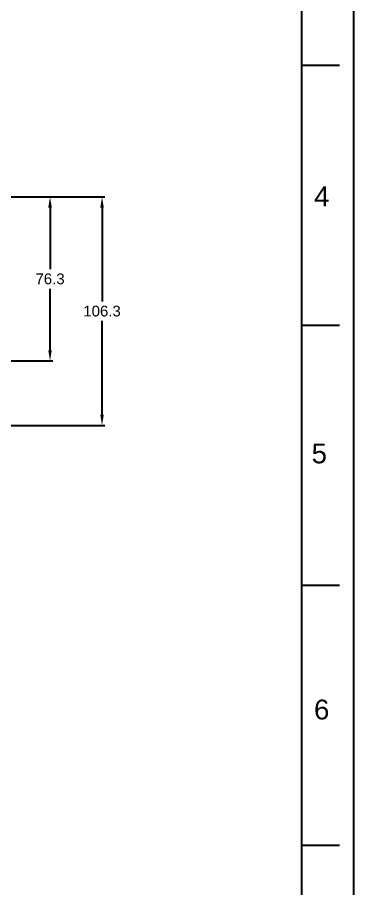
# Model space of a CAD drawing. Header units: millimetres. Extents: x 1657 to 5240, y -256 to 760.
# Drawn here: x 5083.5 to 5240.1, y -10.6 to 394.7 of the extents above; entities that cross this region are included whole.
import ezdxf

# ---------------------------------------------------------------- set-up
doc = ezdxf.new("R2010")
doc.units = ezdxf.units.MM
doc.layers.add('DIM_', color=3, linetype='Continuous', lineweight=9)
doc.styles.add('Arial Unicode MS', font='ARIALUNI.ttf')
doc.styles.get("Standard").update_dxf_attribs({"font": 'arial.ttf'})
doc.dimstyles.new('사본(2) STANDARD', dxfattribs={"dimscale": 0, "dimtxt": 5, "dimasz": 5, "dimexe": 1.25, "dimexo": 0.625, "dimgap": 1.5, "dimtad": 3, "dimtih": 1, "dimtoh": 1, "dimdec": 1, "dimzin": 9, "dimdsep": 46, "dimtxsty": 'Standard', "dimcen": 2.5, "dimclrd": 3, "dimclre": 3, "dimclrt": 4, "dimadec": 0, "dimazin": 0, "dimtfac": 1, "dimtdec": 1, "dimtmove": 0, "dimatfit": 3, "dimfxl": 1.25, "dimtfill": 1, "dimtolj": 1, "dimtzin": 0, "dimarcsym": 0})

# ---------------------------------------------------------------- blocks, each defined once
blk = doc.blocks.new('*D24')
at = {"layer": 'Defpoints', "color": 0, "transparency": 16777216}
for p in [(5048.25, 311.2), (5048.05, 234.89), (5098.67, 234.89)]:
    blk.add_point(p, dxfattribs=at)
at = {"layer": 'DIM_', "color": 3, "lineweight": -2, "transparency": 16777216}
for p, q in [((5048.87, 311.2), (5099.92, 311.2)), ((5098.67, 306.2), (5098.67, 277.6)), ((5098.67, 239.89), (5098.67, 268.49)), ((5048.68, 234.89), (5099.92, 234.89))]:
    blk.add_line(p, q, dxfattribs=at)
at = {"layer": 'DIM_', "color": 3, "transparency": 16777216}
for points in [[(5097.83, 306.2), (5099.5, 306.2), (5098.67, 311.2)], [(5097.83, 239.89), (5099.5, 239.89), (5098.67, 234.89)]]:
    blk.add_solid(points, dxfattribs=at)
at = {"layer": 'DIM_', "color": 4, "transparency": 16777216, "insert": (5098.67, 273.04), "char_height": 5, "attachment_point": 5, "style": 'Arial Unicode MS', "bg_fill": 3, "box_fill_scale": 1.1, "bg_fill_color": 256, "bg_fill_true_color": 13158600, "bg_fill_transparency": 0}
blk.add_mtext('\\A1;76.3', dxfattribs=at)
blk = doc.blocks.new('*D25')
at = {"layer": 'Defpoints', "color": 0, "transparency": 16777216}
for p in [(5078.65, 311.2), (5122.9, 311.2), (5078.65, 204.89)]:
    blk.add_point(p, dxfattribs=at)
at = {"layer": 'DIM_', "color": 3, "lineweight": -2, "transparency": 16777216}
for p, q in [((5079.27, 311.2), (5124.15, 311.2)), ((5122.9, 306.2), (5122.9, 262.6)), ((5122.9, 209.89), (5122.9, 253.49)), ((5079.27, 204.89), (5124.15, 204.89))]:
    blk.add_line(p, q, dxfattribs=at)
at = {"layer": 'DIM_', "color": 3, "transparency": 16777216}
for points in [[(5122.07, 306.2), (5123.74, 306.2), (5122.9, 311.2)], [(5122.07, 209.89), (5123.74, 209.89), (5122.9, 204.89)]]:
    blk.add_solid(points, dxfattribs=at)
at = {"layer": 'DIM_', "color": 4, "transparency": 16777216, "insert": (5122.9, 258.04), "char_height": 5, "attachment_point": 5, "style": 'Arial Unicode MS', "bg_fill": 3, "box_fill_scale": 1.1, "bg_fill_color": 256, "bg_fill_true_color": 13158600, "bg_fill_transparency": 0}
blk.add_mtext('\\A1;106.3', dxfattribs=at)

msp = doc.modelspace()

# ---------------------------------------------------------------- linework, layer by layer
at = {"color": 7, "linetype": 'Continuous'}
for p, q in [((5240.11, 759.6), (5240.11, -256.45)), ((5215.92, -232.26), (5215.92, 735.41)), ((5215.92, 372.53), (5233.5, 372.53)), ((5215.92, 251.57), (5233.5, 251.57)), ((5215.92, 130.61), (5233.5, 130.61)), ((5215.92, 9.66), (5233.5, 9.66))]:
    msp.add_line(p, q, dxfattribs=at)

# ---------------------------------------------------------------- texts
at = {"char_height": 9.22, "attachment_point": 5}
for s, insert in [('4', (5225.28, 311.46)), ('5', (5224.13, 191.79)), ('6', (5225.24, 72.62))]:
    msp.add_mtext_dynamic_manual_height_columns(s, width=60.4793, gutter_width=15.12, heights=[0], dxfattribs=dict(at, insert=insert))

# ---------------------------------------------------------------- dimensions: what is measured, and where the dimension line sits
at = {"layer": 'DIM_'}
dim = msp.add_linear_dim(base=(5098.67, 234.89), p1=(5048.25, 311.2), p2=(5048.05, 234.89), angle=90, dimstyle='사본(2) STANDARD', override={"dimscale": 1, "dimgap": 2, "dimtad": 0, "dimtxsty": 'Arial Unicode MS'}, dxfattribs=at)
dim.commit()
dim.dimension.update_dxf_attribs({"geometry": '*D24', "text_midpoint": (5098.67, 273.04)})

# ---------------------------------------------------------------- next in the draw order: dimensions: what is measured, and where the dimension line sits
dim = msp.add_linear_dim(base=(5122.9, 311.2), p1=(5078.65, 204.89), p2=(5078.65, 311.2), angle=90, dimstyle='사본(2) STANDARD', override={"dimscale": 1, "dimgap": 2, "dimtad": 0, "dimtxsty": 'Arial Unicode MS'}, dxfattribs=at)
dim.commit()
dim.dimension.update_dxf_attribs({"geometry": '*D25', "text_midpoint": (5122.9, 258.04)})

doc.saveas('drawing.dxf')
